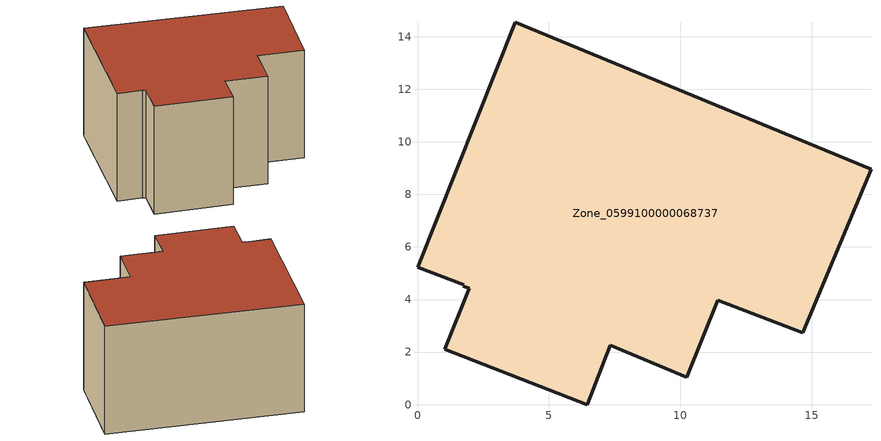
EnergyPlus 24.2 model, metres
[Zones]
Zone_0599100000068737
 floor ground (C_G): 11.42,3.98 10.25,1.04 7.34,2.26 6.46,0 1.04,2.12 1.96,4.43 1.74,4.51 1.76,4.56 0,5.23 3.71,14.55 17.26,8.95 14.67,2.73 z0
 wall outside (C_F): 3.71,14.55 0,5.23 1.76,4.56 1.74,4.51 1.96,4.43 1.04,2.12 6.46,0 7.34,2.26 10.25,1.04 11.42,3.98 14.67,2.73 17.26,8.95 3.71,14.55 z0:8.76
 roof outside (C_R): 1.96,4.43 1.04,2.12 6.46,0 7.34,2.26 10.25,1.04 11.42,3.98 14.67,2.73 17.26,8.95 3.71,14.55 0,5.23 1.76,4.56 1.74,4.51 z8.76
[BUILDING]
Pand.0599100000068737: North Axis=0; Terrain=City; Loads Convergence Tolerance Value=0.04; Temperature Convergence Tolerance Value=0.4; Solar Distribution=FullExterior; Maximum Number of Warmup Days=25; Minimum Number of Warmup Days=1
[Site:Location]
Rotterdam.The.Hague.AP_ZH_NLD Design_Conditions: Latitude=51.96; Longitude=4.45; Time Zone=1; Elevation=-4.5
[SITE:GROUNDTEMPERATURE:BUILDINGSURFACE]
18, 18, 18, 18, 18, 18, 18, 18, 18, 18, 18, 18
[MATERIAL] Thermal Absorptance=0.9; Solar Absorptance=0.7; Visible Absorptance=0.7
Name | Roughness | Thickness | Conductivity | Density | Specific Heat
G.TC.1946 | MediumSmooth | 0.15 | 1 | 540 | 1210
F.TC.1946 | Rough | 0.3 | 0.857143 | 1920 | 840
R.TC.1946 | MediumRough | 0.2 | 0.909091 | 1500 | 1000
[CONSTRUCTION]
C_G: G.TC.1946
C_F: F.TC.1946
C_R: R.TC.1946
[ZONE]
Zone_0599100000068737: Type=1; Multiplier=1; Ceiling Height=Autocalculate; Volume=Autocalculate; Floor Area=autocalculate; Part of Total Floor Area=Yes
[ZONEINFILTRATION:DESIGNFLOWRATE]
Infil_Zone_0599100000068737: Zone or ZoneList or Space or SpaceList=Zone_0599100000068737; Schedule=AlwaysOn; Design Flow Rate Calculation Method=Flow/Area; Flow Rate per Floor Area=0.003; Constant Term Coefficient=1; Temperature Term Coefficient=0; Velocity Term Coefficient=0; Velocity Squared Term Coefficient=0
[HVACTEMPLATE:ZONE:IDEALLOADSAIRSYSTEM]
Zone_0599100000068737: Maximum Heating Supply Air Temperature=50; Minimum Cooling Supply Air Temperature=13; Maximum Heating Supply Air Humidity Ratio=0.0156; Minimum Cooling Supply Air Humidity Ratio=0.0077; Heating Limit=NoLimit; Cooling Limit=NoLimit; Dehumidification Control Type=ConstantSensibleHeatRatio; Cooling Sensible Heat Ratio=0.7; Dehumidification Setpoint=60; Humidification Control Type=None; Humidification Setpoint=30; Outdoor Air Method=None; Outdoor Air Flow Rate per Person=0.00944; Outdoor Air Flow Rate per Zone Floor Area=0; Outdoor Air Flow Rate per Zone=0; Demand Controlled Ventilation Type=None; Outdoor Air Economizer Type=NoEconomizer; Heat Recovery Type=None; Sensible Heat Recovery Effectiveness=0.7; Latent Heat Recovery Effectiveness=0.65
[ZONECONTROL:THERMOSTAT]
ThermostatControl_Zone_0599100000068737: Zone or ZoneList=Zone_0599100000068737; Control Type Schedule=DualSetpointControlType; Control 1=Thermostat_Zone_0599100000068737; Temperature Difference Between Cutout And Setpoint=0
[THERMOSTATSETPOINT:DUALSETPOINT]
Thermostat_Zone_0599100000068737: Heating Setpoint Temperature Schedule=HeatingSetpoint_Zone_0599100000068737; Cooling Setpoint Temperature Schedule=CoolingSetpoint_Zone_0599100000068737
[SCHEDULE:COMPACT]
HeatingSetpoint_Zone_0599100000068737: Through: 12/31, For: AllDays, Until: 24:00, 21
CoolingSetpoint_Zone_0599100000068737: Through: 12/31, For: AllDays, Until: 24:00, 24
DualSetpointControlType: Through: 12/31, For: AllDays, Until: 24:00, 4
AlwaysOn: Through: 12/31, For: AllDays, Until: 24:00, 1
